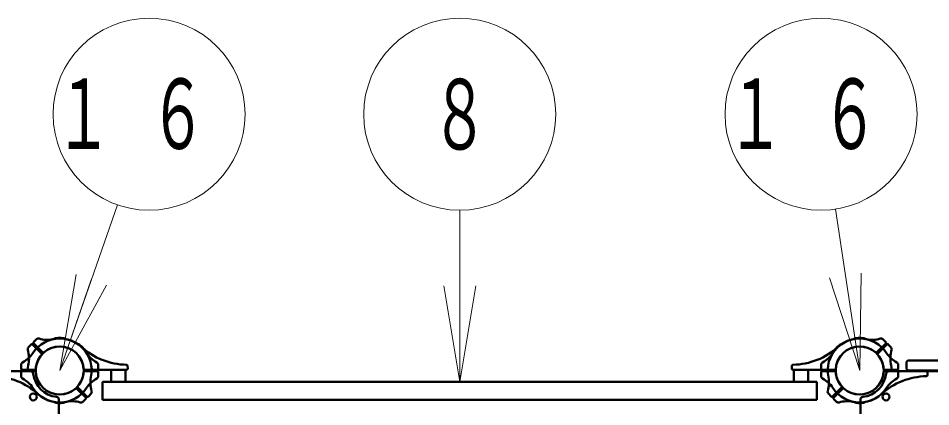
# Model space of a CAD drawing. Units: millimetres on the paper, scale 1:60. Extents: x -385 to 0, y -594 to 267.
# Drawn here: x -240.52 to -212.01, y 191.3 to 203.44 of the extents above; entities that cross this region are included whole.
import ezdxf
from ezdxf.enums import TextEntityAlignment as Align

# ---------------------------------------------------------------- set-up
doc = ezdxf.new("R2010")
doc.units = ezdxf.units.MM
doc.layers.add('LY_1', color=140, linetype='Continuous', lineweight=50)
doc.styles.add('ＭＳ ゴシック', font='')
doc.styles.get('ＭＳ ゴシック').set_extended_font_data('MS Gothic')

msp = doc.modelspace()

# ---------------------------------------------------------------- linework, layer by layer
at = {"layer": 'LY_1', "color": 7, "lineweight": 13}
for p, q in [((-239.226, 192.432), (-237.422, 197.608)), ((-226.726, 192.082), (-226.726, 197.441)), ((-214.226, 192.432), (-214.987, 197.475)), ((-239.226, 192.432), (-238.711, 195.429)), ((-214.226, 192.432), (-214.674, 195.398)), ((-214.179, 195.473), (-214.226, 192.432)), ((-239.226, 192.432), (-238.239, 195.265)), ((-237.767, 195.1), (-239.226, 192.432)), ((-226.726, 192.082), (-227.226, 195.082)), ((-226.226, 195.082), (-226.726, 192.082)), ((-226.726, 192.082), (-226.726, 195.082)), ((-214.226, 192.432), (-215.168, 195.324))]:
    msp.add_line(p, q, dxfattribs=at)
at = {"layer": 'LY_1'}
for p, q in [((-240.038, 193.328), (-239.942, 193.417)), ((-239.393, 193.418), (-239.393, 193.421)), ((-239.06, 193.418), (-239.06, 193.421)), ((-214.393, 193.418), (-214.393, 193.421)), ((-214.06, 193.418), (-214.06, 193.421)), ((-213.415, 193.328), (-213.511, 193.417)), ((-240.122, 193.243), (-240.211, 193.147)), ((-239.796, 192.967), (-240.074, 193.244)), ((-239.761, 193.002), (-240.039, 193.28)), ((-238.647, 193.247), (-238.645, 193.249)), ((-214.806, 193.247), (-214.807, 193.249)), ((-213.692, 193.002), (-213.414, 193.28)), ((-213.656, 192.967), (-213.379, 193.244)), ((-213.331, 193.243), (-213.241, 193.147)), ((-238.411, 193.011), (-238.409, 193.013)), ((-215.041, 193.011), (-215.043, 193.013)), ((-240.433, 192.491), (-240.429, 192.613)), ((-240.433, 192.491), (-240.429, 192.613)), ((-238.019, 192.491), (-238.024, 192.622)), ((-237.102, 192.492), (-237.107, 192.579)), ((-216.35, 192.492), (-216.346, 192.579)), ((-215.433, 192.491), (-215.429, 192.622)), ((-213.019, 192.491), (-213.023, 192.613)), ((-213.019, 192.491), (-213.023, 192.613)), ((-212.768, 192.665), (-212.768, 192.515)), ((-203.268, 192.749), (-212.685, 192.749)), ((-245.476, 192.407), (-240.136, 192.407)), ((-240.007, 192.407), (-241.317, 192.407)), ((-240.433, 192.372), (-240.429, 192.241)), ((-240.007, 192.457), (-240.4, 192.457)), ((-240.007, 192.457), (-240.4, 192.457)), ((-240.007, 192.407), (-240.4, 192.407)), ((-238.445, 192.457), (-238.052, 192.457)), ((-238.445, 192.457), (-237.135, 192.457)), ((-238.445, 192.407), (-238.052, 192.407)), ((-238.445, 192.407), (-238.052, 192.407)), ((-238.019, 192.372), (-238.023, 192.251)), ((-238.019, 192.372), (-238.023, 192.251)), ((-237.62, 192.457), (-237.62, 192.082)), ((-237.166, 192.457), (-237.166, 192.082)), ((-215.007, 192.457), (-216.317, 192.457)), ((-216.286, 192.457), (-216.286, 192.082)), ((-215.833, 192.457), (-215.833, 192.082)), ((-215.433, 192.372), (-215.429, 192.251)), ((-215.433, 192.372), (-215.429, 192.251)), ((-215.007, 192.457), (-215.4, 192.457)), ((-215.007, 192.407), (-215.4, 192.407)), ((-215.007, 192.407), (-215.4, 192.407)), ((-213.445, 192.457), (-213.052, 192.457)), ((-213.445, 192.457), (-213.052, 192.457)), ((-213.445, 192.407), (-212.135, 192.407)), ((-213.445, 192.407), (-213.052, 192.407)), ((-207.976, 192.407), (-213.316, 192.407)), ((-213.019, 192.372), (-213.024, 192.241)), ((-203.268, 192.432), (-212.685, 192.432)), ((-212.102, 192.372), (-212.107, 192.284)), ((-215.566, 192.082), (-237.887, 192.082)), ((-237.887, 192.082), (-237.887, 191.515)), ((-215.566, 192.082), (-215.566, 191.515)), ((-238.692, 191.862), (-238.414, 191.584)), ((-238.656, 191.897), (-238.379, 191.62)), ((-238.331, 191.62), (-238.248, 191.709)), ((-215.122, 191.62), (-215.205, 191.709)), ((-214.796, 191.897), (-215.074, 191.62)), ((-214.761, 191.862), (-215.039, 191.584)), ((-239.393, 191.446), (-239.393, 191.443)), ((-239.251, 186.182), (-239.251, 191.522)), ((-239.06, 191.446), (-239.06, 191.443)), ((-238.415, 191.536), (-238.503, 191.454)), ((-215.566, 191.515), (-237.887, 191.515)), ((-215.038, 191.536), (-214.949, 191.454)), ((-214.393, 191.446), (-214.393, 191.443)), ((-214.201, 186.182), (-214.201, 191.522)), ((-214.06, 191.446), (-214.06, 191.443))]:
    msp.add_line(p, q, dxfattribs=at)
at = {"layer": 'LY_1', "color": 7, "lineweight": 13}
for centre in [(-236.434, 200.441), (-226.726, 200.441), (-215.434, 200.441)]:
    msp.add_circle(centre, 3, dxfattribs=at)
at = {"layer": 'LY_1'}
for centre in [(-240.051, 191.607), (-213.401, 191.607)]:
    msp.add_circle(centre, 0.108, dxfattribs=at)
for centre, radius, start, end in [((-239.226, 192.432), 1, 90, 147.2728), ((-239.226, 192.432), 1, 90, 147.2728), ((-239.892, 193.349), 0.0833, 72.4588, 133), ((-239.616, 194.223), 0.833, 252.4588, 282.2728), ((-239.226, 192.432), 1, 45, 102.2728), ((-239.376, 193.421), 0.0167, 98.6269, 180), ((-239.226, 192.432), 1.017, 90, 98.6269), ((-239.226, 192.432), 1.017, 81.3731, 90), ((-239.226, 192.432), 1, 32.7272, 90), ((-239.226, 192.432), 1, 47.7828, 90), ((-239.076, 193.421), 0.0167, 0, 81.3731), ((-214.226, 192.432), 1, 90, 147.2728), ((-214.226, 192.432), 1, 77.7272, 135), ((-214.226, 192.432), 1, 90, 132.2172), ((-214.376, 193.421), 0.0167, 98.6269, 180), ((-214.226, 192.432), 1.017, 90, 98.6269), ((-214.226, 192.432), 1.017, 81.3731, 90), ((-214.226, 192.432), 1, 32.7272, 90), ((-214.226, 192.432), 1, 32.7272, 90), ((-214.076, 193.421), 0.0167, 0, 81.3731), ((-213.837, 194.223), 0.833, 257.7272, 287.5412), ((-213.56, 193.349), 0.0833, 47, 107.5412), ((-240.144, 193.098), 0.0833, 137, 197.5412), ((-241.018, 192.822), 0.833, 347.7272, 17.5412), ((-240.097, 193.221), 0.0333, 45, 137), ((-240.015, 193.303), 0.0333, 133, 225), ((-239.226, 192.432), 0.75, 90, 175.7293), ((-239.226, 192.432), 0.75, 90, 175.7293), ((-239.226, 192.432), 0.75, 45, 130.7293), ((-239.226, 192.432), 0.75, 4.2707, 90), ((-239.226, 192.432), 0.75, 4.2707, 90), ((-238.633, 193.237), 0.0167, 53.6269, 135), ((-239.226, 192.432), 1.017, 45, 53.6269), ((-237.098, 194.777), 2.167, 227.7828, 268.9158), ((-239.226, 192.432), 1, 347.7272, 45), ((-239.226, 192.432), 1.017, 36.3731, 45), ((-216.354, 194.777), 2.167, 271.0842, 312.2172), ((-214.226, 192.432), 1, 135, 192.2728), ((-214.226, 192.432), 1.017, 135, 143.6269), ((-214.226, 192.432), 0.75, 90, 175.7293), ((-214.226, 192.432), 0.75, 90, 175.7293), ((-214.226, 192.432), 1.017, 126.3731, 135), ((-214.819, 193.237), 0.0167, 45, 126.3731), ((-214.226, 192.432), 0.75, 49.2707, 135), ((-214.226, 192.432), 0.75, 4.2707, 90), ((-214.226, 192.432), 0.75, 4.2707, 90), ((-213.437, 193.303), 0.0333, 315, 47), ((-213.355, 193.221), 0.0333, 43, 135), ((-212.435, 192.822), 0.833, 162.4588, 192.2728), ((-213.309, 193.098), 0.0833, 342.4588, 43), ((-240.769, 193.423), 0.833, 297.4588, 327.2728), ((-240.769, 193.423), 0.833, 297.4588, 327.2728), ((-239.226, 192.432), 0.75, 139.2707, 225), ((-239.82, 192.943), 0.0333, 319.2707, 45), ((-239.737, 193.025), 0.0333, 225, 310.7293), ((-239.226, 192.432), 0.75, 319.2707, 45), ((-238.421, 193.025), 0.0167, 315, 36.3731), ((-237.684, 193.423), 0.833, 212.7272, 242.5412), ((-215.769, 193.423), 0.833, 297.4588, 327.2728), ((-215.031, 193.025), 0.0167, 143.6269, 225), ((-214.226, 192.432), 0.75, 135, 220.7293), ((-213.715, 193.025), 0.0333, 229.2707, 315), ((-214.226, 192.432), 0.75, 315, 40.7293), ((-213.633, 192.943), 0.0333, 135, 220.7293), ((-212.684, 193.423), 0.833, 212.7272, 242.5412), ((-212.684, 193.423), 0.833, 212.7272, 242.5412), ((-240.4, 192.49), 0.0333, 178, 270), ((-240.4, 192.49), 0.0333, 178, 270), ((-240.346, 192.61), 0.0833, 117.4588, 178), ((-240.346, 192.61), 0.0833, 117.4588, 178), ((-240.346, 192.61), 0.0833, 117.4588, 178), ((-239.226, 192.432), 1, 167.7272, 181.4325), ((-240.007, 192.49), 0.0333, 270, 355.7293), ((-240.007, 192.49), 0.0333, 270, 355.7293), ((-238.445, 192.49), 0.0333, 184.2707, 270), ((-238.445, 192.49), 0.0333, 184.2707, 270), ((-238.107, 192.61), 0.0833, 2, 62.5412), ((-238.052, 192.49), 0.0333, 270, 2), ((-237.14, 192.578), 0.0333, 3, 88.9159), ((-237.135, 192.49), 0.0333, 270, 3), ((-216.317, 192.49), 0.0333, 177, 270), ((-216.312, 192.578), 0.0333, 91.0841, 177), ((-215.4, 192.49), 0.0333, 178, 270), ((-215.346, 192.61), 0.0833, 117.4588, 178), ((-215.007, 192.49), 0.0333, 270, 355.7293), ((-215.007, 192.49), 0.0333, 270, 355.7293), ((-213.445, 192.49), 0.0333, 184.2707, 270), ((-213.445, 192.49), 0.0333, 184.2707, 270), ((-214.226, 192.432), 1, 358.5675, 12.2728), ((-213.107, 192.61), 0.0833, 2, 62.5412), ((-213.107, 192.61), 0.0833, 2, 62.5412), ((-213.107, 192.61), 0.0833, 2, 62.5412), ((-213.052, 192.49), 0.0333, 270, 2), ((-213.052, 192.49), 0.0333, 270, 2), ((-212.685, 192.665), 0.0833, 90, 180), ((-212.685, 192.515), 0.0833, 180, 270), ((-241.354, 190.087), 2.167, 47.7828, 88.9159), ((-240.4, 192.374), 0.0333, 90, 182), ((-240.346, 192.254), 0.0833, 182, 242.5412), ((-240.136, 192.324), 0.0833, 6.7872, 90), ((-239.226, 192.432), 0.833, 186.7872, 263.2128), ((-240.007, 192.374), 0.0333, 4.2707, 90), ((-240.007, 192.374), 0.0333, 4.2707, 90), ((-239.226, 192.432), 0.75, 184.2707, 270), ((-239.226, 192.432), 0.75, 184.2707, 270), ((-239.226, 192.432), 0.75, 270, 355.7293), ((-239.226, 192.432), 0.75, 270, 355.7293), ((-238.445, 192.374), 0.0333, 90, 175.7293), ((-238.445, 192.374), 0.0333, 90, 175.7293), ((-237.435, 192.042), 0.833, 167.7272, 197.5412), ((-238.107, 192.254), 0.0833, 297.4588, 358), ((-238.107, 192.254), 0.0833, 297.4588, 358), ((-238.107, 192.254), 0.0833, 297.4588, 358), ((-238.052, 192.374), 0.0333, 358, 90), ((-238.052, 192.374), 0.0333, 358, 90), ((-215.4, 192.374), 0.0333, 90, 182), ((-215.4, 192.374), 0.0333, 90, 182), ((-215.346, 192.254), 0.0833, 182, 242.5412), ((-215.346, 192.254), 0.0833, 182, 242.5412), ((-215.346, 192.254), 0.0833, 182, 242.5412), ((-216.018, 192.042), 0.833, 342.4588, 12.2728), ((-215.007, 192.374), 0.0333, 4.2707, 90), ((-215.007, 192.374), 0.0333, 4.2707, 90), ((-214.226, 192.432), 0.75, 184.2707, 270), ((-214.226, 192.432), 0.75, 184.2707, 270), ((-214.226, 192.432), 0.75, 270, 355.7293), ((-214.226, 192.432), 0.75, 270, 355.7293), ((-214.226, 192.432), 0.833, 276.7872, 353.2128), ((-212.098, 190.087), 2.167, 91.0841, 132.2172), ((-213.445, 192.374), 0.0333, 90, 175.7293), ((-213.445, 192.374), 0.0333, 90, 175.7293), ((-213.316, 192.324), 0.0833, 90, 173.2128), ((-213.107, 192.254), 0.0833, 297.4588, 358), ((-213.052, 192.374), 0.0333, 358, 90), ((-212.14, 192.286), 0.0333, 271.0842, 357), ((-212.135, 192.374), 0.0333, 357, 90), ((-240.769, 191.441), 0.833, 32.7272, 62.5412), ((-238.633, 191.921), 0.0333, 139.2707, 225), ((-237.684, 191.441), 0.833, 117.4588, 147.2728), ((-237.684, 191.441), 0.833, 117.4588, 147.2728), ((-215.769, 191.441), 0.833, 32.7272, 62.5412), ((-215.769, 191.441), 0.833, 32.7272, 62.5412), ((-214.82, 191.921), 0.0333, 315, 40.7293), ((-212.684, 191.441), 0.833, 117.4588, 147.2728), ((-239.226, 192.432), 1, 212.7272, 270), ((-239.226, 192.432), 1, 227.7828, 270), ((-239.226, 192.432), 0.75, 225, 310.7293), ((-239.226, 192.432), 1, 270, 327.2728), ((-239.226, 192.432), 1, 270, 327.2728), ((-238.715, 191.838), 0.0333, 45, 130.7293), ((-238.309, 191.766), 0.0833, 317, 17.5412), ((-215.144, 191.766), 0.0833, 162.4588, 223), ((-214.226, 192.432), 1, 212.7272, 270), ((-214.226, 192.432), 1, 212.7272, 270), ((-214.737, 191.838), 0.0333, 49.2707, 135), ((-214.226, 192.432), 0.75, 229.2707, 315), ((-214.226, 192.432), 1, 270, 327.2728), ((-214.226, 192.432), 1, 270, 312.2172), ((-239.376, 191.443), 0.0167, 180, 261.3731), ((-239.226, 192.432), 1.017, 261.3731, 270), ((-239.335, 191.522), 0.0833, 0, 83.2128), ((-239.226, 192.432), 1, 268.5675, 282.2728), ((-239.226, 192.432), 1.017, 270, 278.6269), ((-239.076, 191.443), 0.0167, 278.6269, 0), ((-238.837, 190.64), 0.833, 72.4588, 102.2728), ((-238.56, 191.514), 0.0833, 252.4588, 313), ((-238.437, 191.561), 0.0333, 313, 45), ((-238.355, 191.643), 0.0333, 225, 317), ((-215.097, 191.643), 0.0333, 223, 315), ((-215.015, 191.561), 0.0333, 135, 227), ((-214.892, 191.514), 0.0833, 227, 287.5412), ((-214.616, 190.64), 0.833, 77.7272, 107.5412), ((-214.226, 192.432), 1, 257.7272, 271.4325), ((-214.376, 191.443), 0.0167, 180, 261.3731), ((-214.226, 192.432), 1.017, 261.3731, 270), ((-214.226, 192.432), 1.017, 270, 278.6269), ((-214.118, 191.522), 0.0833, 96.7872, 180), ((-214.076, 191.443), 0.0167, 278.6269, 0)]:
    msp.add_arc(centre, radius, start, end, dxfattribs=at)

# ---------------------------------------------------------------- texts
at = {"layer": 'LY_1', "color": 7, "style": 'ＭＳ ゴシック', "width": 0.6}
msp.add_text('８', height=2.199, dxfattribs=at).set_placement((-226.726, 200.441), align=Align.MIDDLE_CENTER)
at = {"layer": 'LY_1', "color": 7, "char_height": 2.199, "attachment_point": 5, "style": 'ＭＳ ゴシック'}
for insert in [(-236.434, 200.441), (-215.434, 200.441)]:
    msp.add_mtext('\\T1.64;\\W0.6;１６', dxfattribs=dict(at, insert=insert))

doc.saveas('drawing.dxf')
